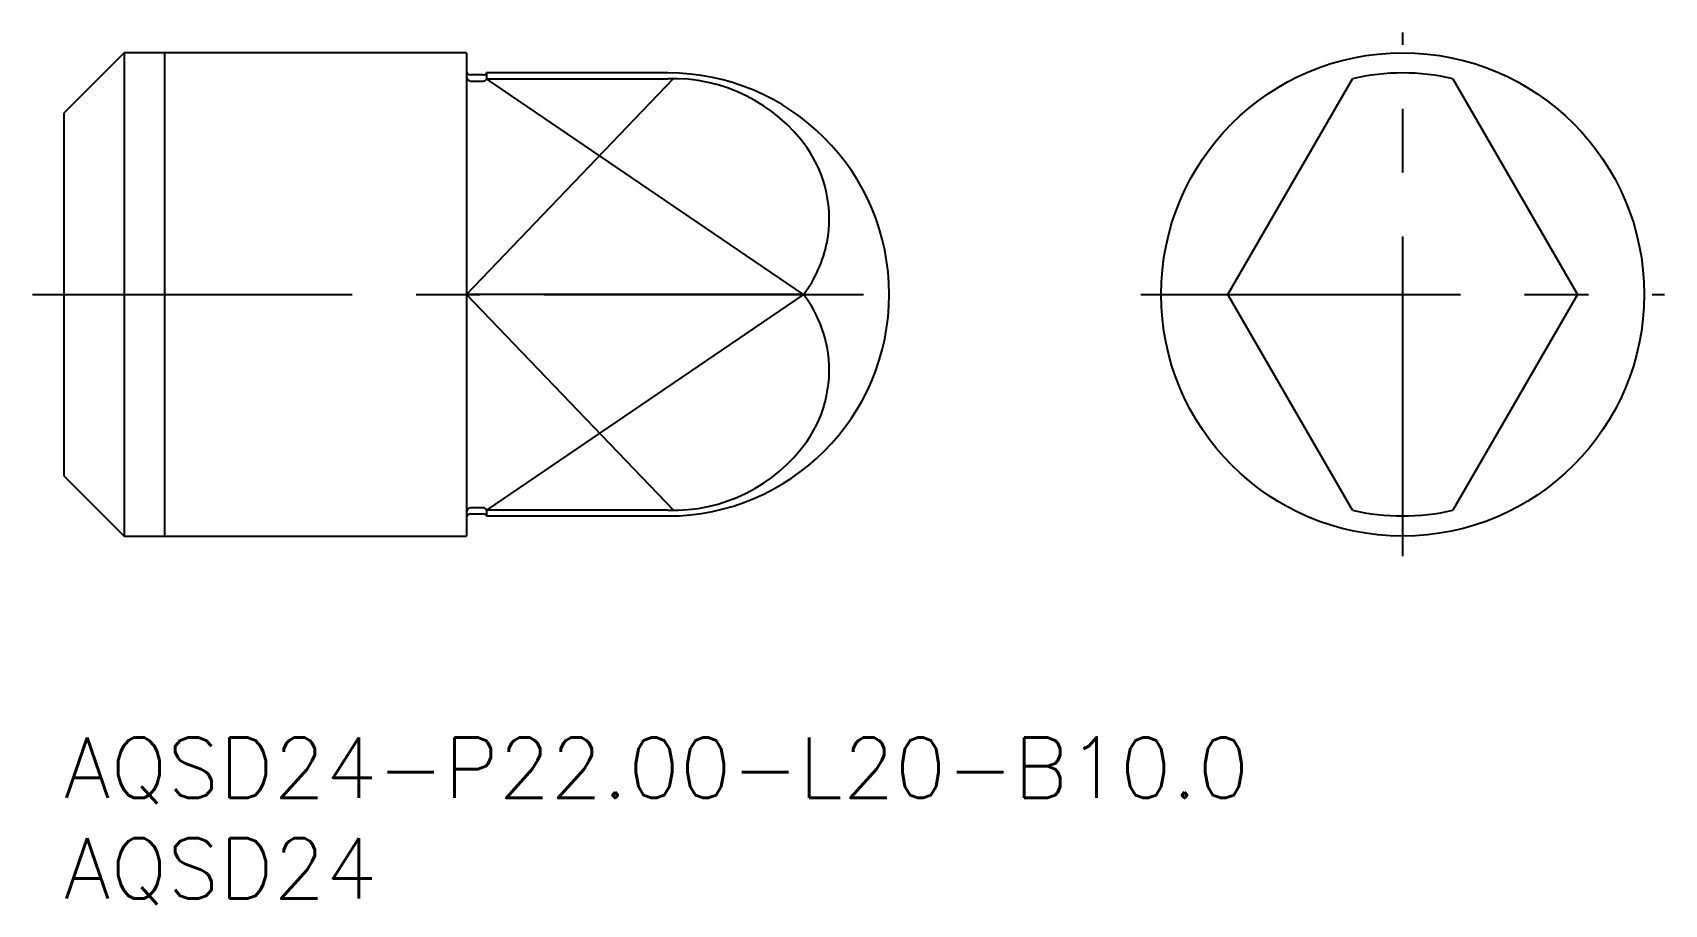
# Model space of a CAD drawing. Extents: x -1.5 to 79.5, y -8.3 to 35.
import ezdxf

# ---------------------------------------------------------------- set-up
doc = ezdxf.new("R2010")
doc.units = 0
doc.header["$LTSCALE"] = 0.5
doc.linetypes.add('CENTER', pattern=[50.8, 31.75, -6.35, 6.35, -6.35])
for name, color, linetype in [('MSM_CENTER', 1, 'CENTER'), ('MSM_CONTINUOUS', 7, 'CONTINUOUS'), ('MSM_NARROW', 5, 'CONTINUOUS'), ('MSM_PART_NUMBER', 7, 'CONTINUOUS')]:
    doc.layers.add(name, color=color, linetype=linetype)
doc.styles.get("Standard").update_dxf_attribs({"font": 'txt.shx', "height": 1, "bigfont": 'bigfont.shx'})

# ---------------------------------------------------------------- blocks, each defined once
blk = doc.blocks.new('*U15')
at = {"layer": 'MSM_PART_NUMBER'}
blk.add_text('AQSD24-P22.00-L20-B10.0', height=3, dxfattribs=at).set_placement((0, -3))
blk = doc.blocks.new('*U16')
at = {"layer": 'MSM_PART_NUMBER'}
blk.add_text('AQSD24', height=3, dxfattribs=at).set_placement((0, -8))

msp = doc.modelspace()

# ---------------------------------------------------------------- linework, layer by layer
at = {"layer": 'MSM_CENTER'}
for p, q in [((66.509, 9), (66.509, 35)), ((-1.55, 22), (42, 22)), ((53.509, 22), (79.509, 22))]:
    msp.add_line(p, q, dxfattribs=at)
at = {"layer": 'MSM_CONTINUOUS'}
for p, q in [((3, 34), (0, 31)), ((20, 34), (3, 34)), ((3, 34), (3, 10)), ((20, 34), (20, 10)), ((20.827, 32.9), (20.2, 32.9)), ((20.2, 32.593), (20.827, 32.593)), ((30, 33), (21, 33)), ((21, 33), (21, 32.712)), ((21, 32.712), (30, 32.712)), ((57.824, 22), (64.009, 32.712)), ((69.009, 32.712), (75.194, 22)), ((0, 31), (0, 13)), ((36.751, 22), (20, 22)), ((64.009, 11.288), (57.824, 22)), ((75.194, 22), (69.009, 11.288)), ((0, 13), (3, 10)), ((20.827, 11.407), (20.2, 11.407)), ((20.2, 11.1), (20.827, 11.1)), ((21, 11.288), (21, 11)), ((30, 11.288), (21, 11.288)), ((21, 11), (30, 11)), ((3, 10), (20, 10))]:
    msp.add_line(p, q, dxfattribs=at)
msp.add_circle((66.509, 22), 12, dxfattribs=at)
for centre, radius, start, end in [((20.2, 33.1), 0.2, 180, 270), ((20.229, 32.821), 0.229, 177.5592, 262.67295), ((20.827, 33.1), 0.2, 270, 330), ((20.819, 32.79), 0.197, 272.30689, 336.74676), ((30, 22), 11, 270, 90), ((30.278, 24.575), 8.141, 35.31847, 91.95519), ((66.509, 22), 11, 76.86344, 103.13656), ((31.834, 25.756), 6.189, 349.25492, 34.72869), ((31.598, 25.866), 6.442, 323.12425, 348.68822), ((31.598, 18.134), 6.442, 11.31178, 36.87575), ((31.834, 18.244), 6.189, 325.27131, 10.74508), ((30.278, 19.425), 8.141, 268.04481, 324.68153), ((20.223, 11.185), 0.223, 95.87307, 183.89478), ((20.817, 11.207), 0.2, 23.81396, 87.13239), ((20.2, 10.9), 0.2, 90, 180), ((20.827, 10.9), 0.2, 30, 90), ((66.509, 22), 11, 256.86344, 283.13656)]:
    msp.add_arc(centre, radius, start, end, dxfattribs=at)
at = {"layer": 'MSM_NARROW'}
for p, q in [((5, 34), (5, 10)), ((20, 22), (30.278, 32.717)), ((36.751, 22), (21, 32.712)), ((20, 22), (30.278, 11.283)), ((36.751, 22), (21, 11.288))]:
    msp.add_line(p, q, dxfattribs=at)

# ---------------------------------------------------------------- block references
at = {"layer": 'MSM_CONTINUOUS'}
for name in ['*U15', '*U16']:
    msp.add_blockref(name, (0, 0), dxfattribs=at)

doc.saveas('drawing.dxf')
